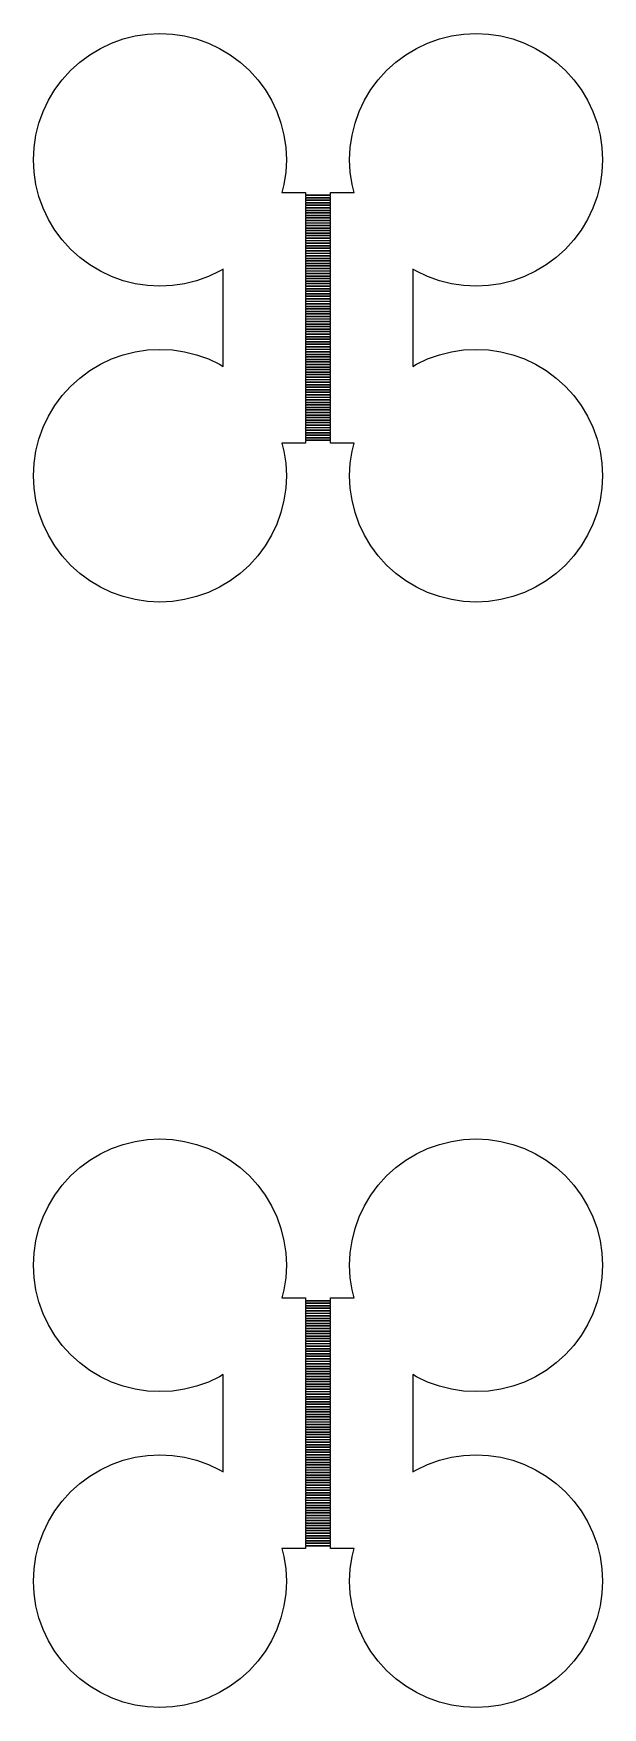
# Model space of a CAD drawing. Extents: x -18 to 83, y -18 to 83.
# Drawn here: x 36.5 to 45.5, y 1.5 to 28 of the extents above; entities that cross this region are included whole.
import ezdxf

# ---------------------------------------------------------------- set-up
doc = ezdxf.new("R2010")
doc.units = 0

msp = doc.modelspace()

# ---------------------------------------------------------------- linework, layer by layer
for p, q in [((37.5572, 27.7638), (37.7346, 27.8477)), ((37.7346, 27.8477), (37.9194, 27.9139)), ((37.9194, 27.9139), (38.1098, 27.9616)), ((38.1098, 27.9616), (38.304, 27.9904)), ((38.304, 27.9904), (38.5, 28)), ((38.5, 28), (38.696, 27.9904)), ((38.696, 27.9904), (38.8902, 27.9616)), ((38.8902, 27.9616), (39.0806, 27.9139)), ((39.0806, 27.9139), (39.2654, 27.8477)), ((39.2654, 27.8477), (39.4428, 27.7638)), ((42.5572, 27.7638), (42.7346, 27.8477)), ((42.7346, 27.8477), (42.9194, 27.9139)), ((42.9194, 27.9139), (43.1098, 27.9616)), ((43.1098, 27.9616), (43.304, 27.9904)), ((43.304, 27.9904), (43.5, 28)), ((43.5, 28), (43.696, 27.9904)), ((43.696, 27.9904), (43.8902, 27.9616)), ((43.8902, 27.9616), (44.0806, 27.9139)), ((44.0806, 27.9139), (44.2654, 27.8477)), ((44.2654, 27.8477), (44.4428, 27.7638)), ((37.2312, 27.546), (37.3889, 27.6629)), ((37.3889, 27.6629), (37.5572, 27.7638)), ((39.4428, 27.7638), (39.6111, 27.6629)), ((39.6111, 27.6629), (39.7688, 27.546)), ((42.2312, 27.546), (42.3889, 27.6629)), ((42.3889, 27.6629), (42.5572, 27.7638)), ((44.4428, 27.7638), (44.6111, 27.6629)), ((44.6111, 27.6629), (44.7688, 27.546)), ((36.954, 27.2688), (37.0858, 27.4142)), ((37.0858, 27.4142), (37.2312, 27.546)), ((39.7688, 27.546), (39.9142, 27.4142)), ((39.9142, 27.4142), (40.046, 27.2688)), ((41.954, 27.2688), (42.0858, 27.4142)), ((42.0858, 27.4142), (42.2312, 27.546)), ((44.7688, 27.546), (44.9142, 27.4142)), ((44.9142, 27.4142), (45.046, 27.2688)), ((36.7362, 26.9428), (36.8371, 27.1111)), ((36.8371, 27.1111), (36.954, 27.2688)), ((40.046, 27.2688), (40.1629, 27.1111)), ((40.1629, 27.1111), (40.2639, 26.9428)), ((41.7361, 26.9428), (41.8371, 27.1111)), ((41.8371, 27.1111), (41.954, 27.2688)), ((45.046, 27.2688), (45.1629, 27.1111)), ((45.1629, 27.1111), (45.2638, 26.9428)), ((36.5861, 26.5806), (36.6523, 26.7654)), ((36.6523, 26.7654), (36.7362, 26.9428)), ((40.2639, 26.9428), (40.3478, 26.7654)), ((40.3478, 26.7654), (40.4139, 26.5806)), ((41.5861, 26.5806), (41.6522, 26.7654)), ((41.6522, 26.7654), (41.7361, 26.9428)), ((45.2638, 26.9428), (45.3477, 26.7654)), ((45.3477, 26.7654), (45.4139, 26.5806)), ((36.5384, 26.3902), (36.5861, 26.5806)), ((40.4139, 26.5806), (40.4616, 26.3902)), ((41.5384, 26.3902), (41.5861, 26.5806)), ((45.4139, 26.5806), (45.4616, 26.3902)), ((36.5096, 26.196), (36.5384, 26.3902)), ((40.4616, 26.3902), (40.4904, 26.196)), ((41.5096, 26.196), (41.5384, 26.3902)), ((45.4616, 26.3902), (45.4904, 26.196)), ((36.5, 26), (36.5096, 26.196)), ((36.5096, 25.804), (36.5, 26)), ((40.4904, 26.196), (40.5, 26)), ((40.5, 26), (40.4904, 25.804)), ((41.5, 26), (41.5096, 26.196)), ((41.5096, 25.804), (41.5, 26)), ((45.4904, 26.196), (45.5, 26)), ((45.5, 26), (45.4904, 25.804)), ((36.5384, 25.6098), (36.5096, 25.804)), ((40.4904, 25.804), (40.4616, 25.6098)), ((41.5384, 25.6098), (41.5096, 25.804)), ((45.4904, 25.804), (45.4616, 25.6098)), ((36.5861, 25.4194), (36.5384, 25.6098)), ((40.4616, 25.6098), (40.4303, 25.485)), ((40.4303, 25.485), (40.8, 25.485)), ((40.8, 25.485), (40.8, 25.445)), ((40.8, 25.445), (41.2, 25.445)), ((41.2, 25.445), (41.2, 25.485)), ((41.2, 25.485), (41.5697, 25.485)), ((41.5697, 25.485), (41.5384, 25.6098)), ((45.4616, 25.6098), (45.4139, 25.4194)), ((36.6523, 25.2346), (36.5861, 25.4194)), ((36.7362, 25.0572), (36.6523, 25.2346)), ((41.2, 25.435), (40.8, 25.435)), ((40.8, 25.435), (40.8, 25.405)), ((40.8, 25.405), (41.2, 25.405)), ((41.2, 25.395), (40.8, 25.395)), ((40.8, 25.395), (40.8, 25.365)), ((40.8, 25.365), (41.2, 25.365)), ((41.2, 25.355), (40.8, 25.355)), ((40.8, 25.355), (40.8, 25.325)), ((40.8, 25.325), (41.2, 25.325)), ((41.2, 25.315), (40.8, 25.315)), ((40.8, 25.315), (40.8, 25.285)), ((40.8, 25.285), (41.2, 25.285)), ((41.2, 25.275), (40.8, 25.275)), ((40.8, 25.275), (40.8, 25.245)), ((40.8, 25.245), (41.2, 25.245)), ((41.2, 25.235), (40.8, 25.235)), ((40.8, 25.235), (40.8, 25.205)), ((40.8, 25.205), (41.2, 25.205)), ((41.2, 25.195), (40.8, 25.195)), ((40.8, 25.195), (40.8, 25.165)), ((41.2, 25.405), (41.2, 25.435)), ((41.2, 25.365), (41.2, 25.395)), ((41.2, 25.325), (41.2, 25.355)), ((41.2, 25.285), (41.2, 25.315)), ((41.2, 25.245), (41.2, 25.275)), ((41.2, 25.205), (41.2, 25.235)), ((41.2, 25.165), (41.2, 25.195)), ((45.3477, 25.2346), (45.2638, 25.0572)), ((45.4139, 25.4194), (45.3477, 25.2346)), ((36.8371, 24.8889), (36.7362, 25.0572)), ((40.8, 25.165), (41.2, 25.165)), ((41.2, 25.155), (40.8, 25.155)), ((40.8, 25.155), (40.8, 25.125)), ((40.8, 25.125), (41.2, 25.125)), ((41.2, 25.115), (40.8, 25.115)), ((40.8, 25.115), (40.8, 25.085)), ((40.8, 25.085), (41.2, 25.085)), ((41.2, 25.075), (40.8, 25.075)), ((40.8, 25.075), (40.8, 25.045)), ((40.8, 25.045), (41.2, 25.045)), ((41.2, 25.035), (40.8, 25.035)), ((40.8, 25.035), (40.8, 25.005)), ((40.8, 25.005), (41.2, 25.005)), ((41.2, 24.995), (40.8, 24.995)), ((40.8, 24.995), (40.8, 24.965)), ((40.8, 24.965), (41.2, 24.965)), ((41.2, 24.955), (40.8, 24.955)), ((40.8, 24.955), (40.8, 24.925)), ((40.8, 24.925), (41.2, 24.925)), ((41.2, 24.915), (40.8, 24.915)), ((40.8, 24.915), (40.8, 24.885)), ((41.2, 25.125), (41.2, 25.155)), ((41.2, 25.085), (41.2, 25.115)), ((41.2, 25.045), (41.2, 25.075)), ((41.2, 25.005), (41.2, 25.035)), ((41.2, 24.965), (41.2, 24.995)), ((41.2, 24.925), (41.2, 24.955)), ((41.2, 24.885), (41.2, 24.915)), ((45.2638, 25.0572), (45.1629, 24.8889)), ((36.954, 24.7312), (36.8371, 24.8889)), ((37.0858, 24.5858), (36.954, 24.7312)), ((40.8, 24.885), (41.2, 24.885)), ((41.2, 24.875), (40.8, 24.875)), ((40.8, 24.875), (40.8, 24.845)), ((40.8, 24.845), (41.2, 24.845)), ((41.2, 24.835), (40.8, 24.835)), ((40.8, 24.835), (40.8, 24.805)), ((40.8, 24.805), (41.2, 24.805)), ((41.2, 24.795), (40.8, 24.795)), ((40.8, 24.795), (40.8, 24.765)), ((40.8, 24.765), (41.2, 24.765)), ((41.2, 24.755), (40.8, 24.755)), ((40.8, 24.755), (40.8, 24.725)), ((40.8, 24.725), (41.2, 24.725)), ((41.2, 24.715), (40.8, 24.715)), ((40.8, 24.715), (40.8, 24.685)), ((40.8, 24.685), (41.2, 24.685)), ((41.2, 24.675), (40.8, 24.675)), ((40.8, 24.675), (40.8, 24.645)), ((40.8, 24.645), (41.2, 24.645)), ((41.2, 24.845), (41.2, 24.875)), ((41.2, 24.805), (41.2, 24.835)), ((41.2, 24.765), (41.2, 24.795)), ((41.2, 24.725), (41.2, 24.755)), ((41.2, 24.685), (41.2, 24.715)), ((41.2, 24.645), (41.2, 24.675)), ((45.046, 24.7312), (44.9142, 24.5858)), ((45.1629, 24.8889), (45.046, 24.7312)), ((37.2312, 24.454), (37.0858, 24.5858)), ((37.3889, 24.3371), (37.2312, 24.454)), ((41.2, 24.635), (40.8, 24.635)), ((40.8, 24.635), (40.8, 24.605)), ((40.8, 24.605), (41.2, 24.605)), ((41.2, 24.595), (40.8, 24.595)), ((40.8, 24.595), (40.8, 24.565)), ((40.8, 24.565), (41.2, 24.565)), ((41.2, 24.555), (40.8, 24.555)), ((40.8, 24.555), (40.8, 24.525)), ((40.8, 24.525), (41.2, 24.525)), ((41.2, 24.515), (40.8, 24.515)), ((40.8, 24.515), (40.8, 24.485)), ((40.8, 24.485), (41.2, 24.485)), ((41.2, 24.475), (40.8, 24.475)), ((40.8, 24.475), (40.8, 24.445)), ((40.8, 24.445), (41.2, 24.445)), ((41.2, 24.435), (40.8, 24.435)), ((40.8, 24.435), (40.8, 24.405)), ((40.8, 24.405), (41.2, 24.405)), ((41.2, 24.395), (40.8, 24.395)), ((40.8, 24.395), (40.8, 24.365)), ((41.2, 24.605), (41.2, 24.635)), ((41.2, 24.565), (41.2, 24.595)), ((41.2, 24.525), (41.2, 24.555)), ((41.2, 24.485), (41.2, 24.515)), ((41.2, 24.445), (41.2, 24.475)), ((41.2, 24.405), (41.2, 24.435)), ((41.2, 24.365), (41.2, 24.395)), ((44.7688, 24.454), (44.6111, 24.3371)), ((44.9142, 24.5858), (44.7688, 24.454)), ((37.5572, 24.2361), (37.3889, 24.3371)), ((37.7346, 24.1522), (37.5572, 24.2361)), ((37.9194, 24.0861), (37.7346, 24.1522)), ((39.2654, 24.1522), (39.0806, 24.0861)), ((39.4428, 24.2361), (39.2654, 24.1522)), ((39.5, 24.2704), (39.4428, 24.2361)), ((39.5, 22.7296), (39.5, 24.2704)), ((40.8, 24.365), (41.2, 24.365)), ((41.2, 24.355), (40.8, 24.355)), ((40.8, 24.355), (40.8, 24.325)), ((40.8, 24.325), (41.2, 24.325)), ((41.2, 24.315), (40.8, 24.315)), ((40.8, 24.315), (40.8, 24.285)), ((40.8, 24.285), (41.2, 24.285)), ((41.2, 24.275), (40.8, 24.275)), ((40.8, 24.275), (40.8, 24.245)), ((40.8, 24.245), (41.2, 24.245)), ((41.2, 24.235), (40.8, 24.235)), ((40.8, 24.235), (40.8, 24.205)), ((40.8, 24.205), (41.2, 24.205)), ((41.2, 24.195), (40.8, 24.195)), ((40.8, 24.195), (40.8, 24.165)), ((40.8, 24.165), (41.2, 24.165)), ((41.2, 24.155), (40.8, 24.155)), ((40.8, 24.155), (40.8, 24.125)), ((40.8, 24.125), (41.2, 24.125)), ((41.2, 24.325), (41.2, 24.355)), ((41.2, 24.285), (41.2, 24.315)), ((41.2, 24.245), (41.2, 24.275)), ((41.2, 24.205), (41.2, 24.235)), ((41.2, 24.165), (41.2, 24.195)), ((41.2, 24.125), (41.2, 24.155)), ((42.5572, 24.2361), (42.5, 24.2704)), ((42.5, 24.2704), (42.5, 22.7296)), ((42.7346, 24.1522), (42.5572, 24.2361)), ((42.9194, 24.0861), (42.7346, 24.1522)), ((44.2654, 24.1522), (44.0806, 24.0861)), ((44.4428, 24.2361), (44.2654, 24.1522)), ((44.6111, 24.3371), (44.4428, 24.2361)), ((38.1098, 24.0384), (37.9194, 24.0861)), ((38.304, 24.0096), (38.1098, 24.0384)), ((38.5, 24), (38.304, 24.0096)), ((38.696, 24.0096), (38.5, 24)), ((38.8902, 24.0384), (38.696, 24.0096)), ((39.0806, 24.0861), (38.8902, 24.0384)), ((41.2, 24.115), (40.8, 24.115)), ((40.8, 24.115), (40.8, 24.085)), ((40.8, 24.085), (41.2, 24.085)), ((41.2, 24.075), (40.8, 24.075)), ((40.8, 24.075), (40.8, 24.045)), ((40.8, 24.045), (41.2, 24.045)), ((41.2, 24.035), (40.8, 24.035)), ((40.8, 24.035), (40.8, 24.005)), ((40.8, 24.005), (41.2, 24.005)), ((41.2, 23.995), (40.8, 23.995)), ((40.8, 23.995), (40.8, 23.965)), ((40.8, 23.965), (41.2, 23.965)), ((41.2, 23.955), (40.8, 23.955)), ((40.8, 23.955), (40.8, 23.925)), ((40.8, 23.925), (41.2, 23.925)), ((41.2, 23.915), (40.8, 23.915)), ((40.8, 23.915), (40.8, 23.885)), ((40.8, 23.885), (41.2, 23.885)), ((41.2, 23.875), (40.8, 23.875)), ((40.8, 23.875), (40.8, 23.845)), ((41.2, 24.085), (41.2, 24.115)), ((41.2, 24.045), (41.2, 24.075)), ((41.2, 24.005), (41.2, 24.035)), ((41.2, 23.965), (41.2, 23.995)), ((41.2, 23.925), (41.2, 23.955)), ((41.2, 23.885), (41.2, 23.915)), ((41.2, 23.845), (41.2, 23.875)), ((43.1098, 24.0384), (42.9194, 24.0861)), ((43.304, 24.0096), (43.1098, 24.0384)), ((43.5, 24), (43.304, 24.0096)), ((43.696, 24.0096), (43.5, 24)), ((43.8902, 24.0384), (43.696, 24.0096)), ((44.0806, 24.0861), (43.8902, 24.0384)), ((40.8, 23.845), (41.2, 23.845)), ((41.2, 23.835), (40.8, 23.835)), ((40.8, 23.835), (40.8, 23.805)), ((40.8, 23.805), (41.2, 23.805)), ((41.2, 23.795), (40.8, 23.795)), ((40.8, 23.795), (40.8, 23.765)), ((40.8, 23.765), (41.2, 23.765)), ((41.2, 23.755), (40.8, 23.755)), ((40.8, 23.755), (40.8, 23.725)), ((40.8, 23.725), (41.2, 23.725)), ((41.2, 23.715), (40.8, 23.715)), ((40.8, 23.715), (40.8, 23.685)), ((40.8, 23.685), (41.2, 23.685)), ((41.2, 23.675), (40.8, 23.675)), ((40.8, 23.675), (40.8, 23.645)), ((40.8, 23.645), (41.2, 23.645)), ((41.2, 23.635), (40.8, 23.635)), ((40.8, 23.635), (40.8, 23.605)), ((40.8, 23.605), (41.2, 23.605)), ((41.2, 23.595), (40.8, 23.595)), ((40.8, 23.595), (40.8, 23.565)), ((41.2, 23.805), (41.2, 23.835)), ((41.2, 23.765), (41.2, 23.795)), ((41.2, 23.725), (41.2, 23.755)), ((41.2, 23.685), (41.2, 23.715)), ((41.2, 23.645), (41.2, 23.675)), ((41.2, 23.605), (41.2, 23.635)), ((41.2, 23.565), (41.2, 23.595)), ((40.8, 23.565), (41.2, 23.565)), ((41.2, 23.555), (40.8, 23.555)), ((40.8, 23.555), (40.8, 23.525)), ((40.8, 23.525), (41.2, 23.525)), ((41.2, 23.515), (40.8, 23.515)), ((40.8, 23.515), (40.8, 23.485)), ((40.8, 23.485), (41.2, 23.485)), ((41.2, 23.475), (40.8, 23.475)), ((40.8, 23.475), (40.8, 23.445)), ((40.8, 23.445), (41.2, 23.445)), ((41.2, 23.435), (40.8, 23.435)), ((40.8, 23.435), (40.8, 23.405)), ((40.8, 23.405), (41.2, 23.405)), ((41.2, 23.395), (40.8, 23.395)), ((40.8, 23.395), (40.8, 23.365)), ((40.8, 23.365), (41.2, 23.365)), ((41.2, 23.355), (40.8, 23.355)), ((40.8, 23.355), (40.8, 23.325)), ((40.8, 23.325), (41.2, 23.325)), ((41.2, 23.525), (41.2, 23.555)), ((41.2, 23.485), (41.2, 23.515)), ((41.2, 23.445), (41.2, 23.475)), ((41.2, 23.405), (41.2, 23.435)), ((41.2, 23.365), (41.2, 23.395)), ((41.2, 23.325), (41.2, 23.355)), ((41.2, 23.315), (40.8, 23.315)), ((40.8, 23.315), (40.8, 23.285)), ((40.8, 23.285), (41.2, 23.285)), ((41.2, 23.275), (40.8, 23.275)), ((40.8, 23.275), (40.8, 23.245)), ((40.8, 23.245), (41.2, 23.245)), ((41.2, 23.235), (40.8, 23.235)), ((40.8, 23.235), (40.8, 23.205)), ((40.8, 23.205), (41.2, 23.205)), ((41.2, 23.195), (40.8, 23.195)), ((40.8, 23.195), (40.8, 23.165)), ((40.8, 23.165), (41.2, 23.165)), ((41.2, 23.155), (40.8, 23.155)), ((40.8, 23.155), (40.8, 23.125)), ((40.8, 23.125), (41.2, 23.125)), ((41.2, 23.115), (40.8, 23.115)), ((40.8, 23.115), (40.8, 23.085)), ((40.8, 23.085), (41.2, 23.085)), ((41.2, 23.075), (40.8, 23.075)), ((40.8, 23.075), (40.8, 23.045)), ((41.2, 23.285), (41.2, 23.315)), ((41.2, 23.245), (41.2, 23.275)), ((41.2, 23.205), (41.2, 23.235)), ((41.2, 23.165), (41.2, 23.195)), ((41.2, 23.125), (41.2, 23.155)), ((41.2, 23.085), (41.2, 23.115)), ((41.2, 23.045), (41.2, 23.075)), ((37.5572, 22.7639), (37.7346, 22.8478)), ((37.7346, 22.8478), (37.9194, 22.9139)), ((37.9194, 22.9139), (38.1098, 22.9616)), ((38.1098, 22.9616), (38.304, 22.9904)), ((38.304, 22.9904), (38.5, 23)), ((38.5, 23), (38.696, 22.9904)), ((38.696, 22.9904), (38.8902, 22.9616)), ((38.8902, 22.9616), (39.0806, 22.9139)), ((39.0806, 22.9139), (39.2654, 22.8478)), ((39.2654, 22.8478), (39.4428, 22.7639)), ((40.8, 23.045), (41.2, 23.045)), ((41.2, 23.035), (40.8, 23.035)), ((40.8, 23.035), (40.8, 23.005)), ((40.8, 23.005), (41.2, 23.005)), ((41.2, 22.995), (40.8, 22.995)), ((40.8, 22.995), (40.8, 22.965)), ((40.8, 22.965), (41.2, 22.965)), ((41.2, 22.955), (40.8, 22.955)), ((40.8, 22.955), (40.8, 22.925)), ((40.8, 22.925), (41.2, 22.925)), ((41.2, 22.915), (40.8, 22.915)), ((40.8, 22.915), (40.8, 22.885)), ((40.8, 22.885), (41.2, 22.885)), ((41.2, 22.875), (40.8, 22.875)), ((40.8, 22.875), (40.8, 22.845)), ((40.8, 22.845), (41.2, 22.845)), ((41.2, 22.835), (40.8, 22.835)), ((40.8, 22.835), (40.8, 22.805)), ((40.8, 22.805), (41.2, 22.805)), ((41.2, 22.795), (40.8, 22.795)), ((40.8, 22.795), (40.8, 22.765)), ((41.2, 23.005), (41.2, 23.035)), ((41.2, 22.965), (41.2, 22.995)), ((41.2, 22.925), (41.2, 22.955)), ((41.2, 22.885), (41.2, 22.915)), ((41.2, 22.845), (41.2, 22.875)), ((41.2, 22.805), (41.2, 22.835)), ((41.2, 22.765), (41.2, 22.795)), ((42.5572, 22.7639), (42.7346, 22.8478)), ((42.7346, 22.8478), (42.9194, 22.9139)), ((42.9194, 22.9139), (43.1098, 22.9616)), ((43.1098, 22.9616), (43.304, 22.9904)), ((43.304, 22.9904), (43.5, 23)), ((43.5, 23), (43.696, 22.9904)), ((43.696, 22.9904), (43.8902, 22.9616)), ((43.8902, 22.9616), (44.0806, 22.9139)), ((44.0806, 22.9139), (44.2654, 22.8478)), ((44.2654, 22.8478), (44.4428, 22.7639)), ((37.0858, 22.4142), (37.2312, 22.546)), ((37.2312, 22.546), (37.3889, 22.6629)), ((37.3889, 22.6629), (37.5572, 22.7639)), ((39.4428, 22.7639), (39.5, 22.7296)), ((40.8, 22.765), (41.2, 22.765)), ((41.2, 22.755), (40.8, 22.755)), ((40.8, 22.755), (40.8, 22.725)), ((40.8, 22.725), (41.2, 22.725)), ((41.2, 22.715), (40.8, 22.715)), ((40.8, 22.715), (40.8, 22.685)), ((40.8, 22.685), (41.2, 22.685)), ((41.2, 22.675), (40.8, 22.675)), ((40.8, 22.675), (40.8, 22.645)), ((40.8, 22.645), (41.2, 22.645)), ((41.2, 22.635), (40.8, 22.635)), ((40.8, 22.635), (40.8, 22.605)), ((40.8, 22.605), (41.2, 22.605)), ((41.2, 22.595), (40.8, 22.595)), ((40.8, 22.595), (40.8, 22.565)), ((40.8, 22.565), (41.2, 22.565)), ((41.2, 22.555), (40.8, 22.555)), ((40.8, 22.555), (40.8, 22.525)), ((41.2, 22.725), (41.2, 22.755)), ((41.2, 22.685), (41.2, 22.715)), ((41.2, 22.645), (41.2, 22.675)), ((41.2, 22.605), (41.2, 22.635)), ((41.2, 22.565), (41.2, 22.595)), ((41.2, 22.525), (41.2, 22.555)), ((42.5, 22.7296), (42.5572, 22.7639)), ((44.4428, 22.7639), (44.6111, 22.6629)), ((44.6111, 22.6629), (44.7688, 22.546)), ((44.7688, 22.546), (44.9142, 22.4142)), ((36.8371, 22.1111), (36.954, 22.2688)), ((36.954, 22.2688), (37.0858, 22.4142)), ((40.8, 22.525), (41.2, 22.525)), ((41.2, 22.515), (40.8, 22.515)), ((40.8, 22.515), (40.8, 22.485)), ((40.8, 22.485), (41.2, 22.485)), ((41.2, 22.475), (40.8, 22.475)), ((40.8, 22.475), (40.8, 22.445)), ((40.8, 22.445), (41.2, 22.445)), ((41.2, 22.435), (40.8, 22.435)), ((40.8, 22.435), (40.8, 22.405)), ((40.8, 22.405), (41.2, 22.405)), ((41.2, 22.395), (40.8, 22.395)), ((40.8, 22.395), (40.8, 22.365)), ((40.8, 22.365), (41.2, 22.365)), ((41.2, 22.355), (40.8, 22.355)), ((40.8, 22.355), (40.8, 22.325)), ((40.8, 22.325), (41.2, 22.325)), ((41.2, 22.315), (40.8, 22.315)), ((40.8, 22.315), (40.8, 22.285)), ((40.8, 22.285), (41.2, 22.285)), ((41.2, 22.275), (40.8, 22.275)), ((40.8, 22.275), (40.8, 22.245)), ((41.2, 22.485), (41.2, 22.515)), ((41.2, 22.445), (41.2, 22.475)), ((41.2, 22.405), (41.2, 22.435)), ((41.2, 22.365), (41.2, 22.395)), ((41.2, 22.325), (41.2, 22.355)), ((41.2, 22.285), (41.2, 22.315)), ((41.2, 22.245), (41.2, 22.275)), ((44.9142, 22.4142), (45.046, 22.2688)), ((45.046, 22.2688), (45.1629, 22.1111)), ((36.7362, 21.9428), (36.8371, 22.1111)), ((40.8, 22.245), (41.2, 22.245)), ((41.2, 22.235), (40.8, 22.235)), ((40.8, 22.235), (40.8, 22.205)), ((40.8, 22.205), (41.2, 22.205)), ((41.2, 22.195), (40.8, 22.195)), ((40.8, 22.195), (40.8, 22.165)), ((40.8, 22.165), (41.2, 22.165)), ((41.2, 22.155), (40.8, 22.155)), ((40.8, 22.155), (40.8, 22.125)), ((40.8, 22.125), (41.2, 22.125)), ((41.2, 22.115), (40.8, 22.115)), ((40.8, 22.115), (40.8, 22.085)), ((40.8, 22.085), (41.2, 22.085)), ((41.2, 22.075), (40.8, 22.075)), ((40.8, 22.075), (40.8, 22.045)), ((40.8, 22.045), (41.2, 22.045)), ((41.2, 22.035), (40.8, 22.035)), ((40.8, 22.035), (40.8, 22.005)), ((40.8, 22.005), (41.2, 22.005)), ((41.2, 21.995), (40.8, 21.995)), ((40.8, 21.995), (40.8, 21.965)), ((41.2, 22.205), (41.2, 22.235)), ((41.2, 22.165), (41.2, 22.195)), ((41.2, 22.125), (41.2, 22.155)), ((41.2, 22.085), (41.2, 22.115)), ((41.2, 22.045), (41.2, 22.075)), ((41.2, 22.005), (41.2, 22.035)), ((41.2, 21.965), (41.2, 21.995)), ((45.1629, 22.1111), (45.2638, 21.9428)), ((36.5861, 21.5806), (36.6523, 21.7654)), ((36.6523, 21.7654), (36.7362, 21.9428)), ((40.8, 21.965), (41.2, 21.965)), ((41.2, 21.955), (40.8, 21.955)), ((40.8, 21.955), (40.8, 21.925)), ((40.8, 21.925), (41.2, 21.925)), ((41.2, 21.915), (40.8, 21.915)), ((40.8, 21.915), (40.8, 21.885)), ((40.8, 21.885), (41.2, 21.885)), ((41.2, 21.875), (40.8, 21.875)), ((40.8, 21.875), (40.8, 21.845)), ((40.8, 21.845), (41.2, 21.845)), ((41.2, 21.835), (40.8, 21.835)), ((40.8, 21.835), (40.8, 21.805)), ((40.8, 21.805), (41.2, 21.805)), ((41.2, 21.795), (40.8, 21.795)), ((40.8, 21.795), (40.8, 21.765)), ((40.8, 21.765), (41.2, 21.765)), ((41.2, 21.755), (40.8, 21.755)), ((40.8, 21.755), (40.8, 21.725)), ((41.2, 21.925), (41.2, 21.955)), ((41.2, 21.885), (41.2, 21.915)), ((41.2, 21.845), (41.2, 21.875)), ((41.2, 21.805), (41.2, 21.835)), ((41.2, 21.765), (41.2, 21.795)), ((41.2, 21.725), (41.2, 21.755)), ((45.2638, 21.9428), (45.3477, 21.7654)), ((45.3477, 21.7654), (45.4139, 21.5806)), ((36.5384, 21.3902), (36.5861, 21.5806)), ((40.8, 21.515), (40.4303, 21.515)), ((40.4303, 21.515), (40.4616, 21.3902)), ((40.8, 21.725), (41.2, 21.725)), ((41.2, 21.715), (40.8, 21.715)), ((40.8, 21.715), (40.8, 21.685)), ((40.8, 21.685), (41.2, 21.685)), ((41.2, 21.675), (40.8, 21.675)), ((40.8, 21.675), (40.8, 21.645)), ((40.8, 21.645), (41.2, 21.645)), ((41.2, 21.635), (40.8, 21.635)), ((40.8, 21.635), (40.8, 21.605)), ((40.8, 21.605), (41.2, 21.605)), ((41.2, 21.595), (40.8, 21.595)), ((40.8, 21.595), (40.8, 21.565)), ((40.8, 21.565), (41.2, 21.565)), ((41.2, 21.555), (40.8, 21.555)), ((40.8, 21.555), (40.8, 21.515)), ((41.2, 21.685), (41.2, 21.715)), ((41.2, 21.645), (41.2, 21.675)), ((41.2, 21.605), (41.2, 21.635)), ((41.2, 21.565), (41.2, 21.595)), ((41.2, 21.515), (41.2, 21.555)), ((41.5697, 21.515), (41.2, 21.515)), ((41.5384, 21.3902), (41.5697, 21.515)), ((45.4139, 21.5806), (45.4616, 21.3902)), ((36.5096, 21.196), (36.5384, 21.3902)), ((40.4616, 21.3902), (40.4904, 21.196)), ((41.5096, 21.196), (41.5384, 21.3902)), ((45.4616, 21.3902), (45.4904, 21.196)), ((36.5, 21), (36.5096, 21.196)), ((36.5096, 20.804), (36.5, 21)), ((40.4904, 21.196), (40.5, 21)), ((40.5, 21), (40.4904, 20.804)), ((41.5, 21), (41.5096, 21.196)), ((41.5096, 20.804), (41.5, 21)), ((45.4904, 21.196), (45.5, 21)), ((45.5, 21), (45.4904, 20.804)), ((36.5384, 20.6098), (36.5096, 20.804)), ((40.4904, 20.804), (40.4616, 20.6098)), ((41.5384, 20.6098), (41.5096, 20.804)), ((45.4904, 20.804), (45.4616, 20.6098)), ((36.5861, 20.4194), (36.5384, 20.6098)), ((36.6523, 20.2346), (36.5861, 20.4194)), ((40.4139, 20.4194), (40.3478, 20.2346)), ((40.4616, 20.6098), (40.4139, 20.4194)), ((41.5861, 20.4194), (41.5384, 20.6098)), ((41.6522, 20.2346), (41.5861, 20.4194)), ((45.4139, 20.4194), (45.3477, 20.2346)), ((45.4616, 20.6098), (45.4139, 20.4194)), ((36.7362, 20.0572), (36.6523, 20.2346)), ((40.3478, 20.2346), (40.2639, 20.0572)), ((41.7361, 20.0572), (41.6522, 20.2346)), ((45.3477, 20.2346), (45.2638, 20.0572)), ((36.8371, 19.8889), (36.7362, 20.0572)), ((36.954, 19.7312), (36.8371, 19.8889)), ((40.1629, 19.8889), (40.046, 19.7312)), ((40.2639, 20.0572), (40.1629, 19.8889)), ((41.8371, 19.8889), (41.7361, 20.0572)), ((41.954, 19.7312), (41.8371, 19.8889)), ((45.1629, 19.8889), (45.046, 19.7312)), ((45.2638, 20.0572), (45.1629, 19.8889)), ((37.0858, 19.5858), (36.954, 19.7312)), ((40.046, 19.7312), (39.9142, 19.5858)), ((42.0858, 19.5858), (41.954, 19.7312)), ((45.046, 19.7312), (44.9142, 19.5858)), ((37.2312, 19.454), (37.0858, 19.5858)), ((37.3889, 19.3371), (37.2312, 19.454)), ((39.7688, 19.454), (39.6111, 19.3371)), ((39.9142, 19.5858), (39.7688, 19.454)), ((42.2312, 19.454), (42.0858, 19.5858)), ((42.3889, 19.3371), (42.2312, 19.454)), ((44.7688, 19.454), (44.6111, 19.3371)), ((44.9142, 19.5858), (44.7688, 19.454)), ((37.5572, 19.2362), (37.3889, 19.3371)), ((37.7346, 19.1523), (37.5572, 19.2362)), ((37.9194, 19.0861), (37.7346, 19.1523)), ((38.1098, 19.0384), (37.9194, 19.0861)), ((39.0806, 19.0861), (38.8902, 19.0384)), ((39.2654, 19.1523), (39.0806, 19.0861)), ((39.4428, 19.2362), (39.2654, 19.1523)), ((39.6111, 19.3371), (39.4428, 19.2362)), ((42.5572, 19.2362), (42.3889, 19.3371)), ((42.7346, 19.1523), (42.5572, 19.2362)), ((42.9194, 19.0861), (42.7346, 19.1523)), ((43.1098, 19.0384), (42.9194, 19.0861)), ((44.0806, 19.0861), (43.8902, 19.0384)), ((44.2654, 19.1523), (44.0806, 19.0861)), ((44.4428, 19.2362), (44.2654, 19.1523)), ((44.6111, 19.3371), (44.4428, 19.2362)), ((38.304, 19.0096), (38.1098, 19.0384)), ((38.5, 19), (38.304, 19.0096)), ((38.696, 19.0096), (38.5, 19)), ((38.8902, 19.0384), (38.696, 19.0096)), ((43.304, 19.0096), (43.1098, 19.0384)), ((43.5, 19), (43.304, 19.0096)), ((43.696, 19.0096), (43.5, 19)), ((43.8902, 19.0384), (43.696, 19.0096)), ((37.5572, 10.2638), (37.7346, 10.3477)), ((37.7346, 10.3477), (37.9194, 10.4139)), ((37.9194, 10.4139), (38.1098, 10.4616)), ((38.1098, 10.4616), (38.304, 10.4904)), ((38.304, 10.4904), (38.5, 10.5)), ((38.5, 10.5), (38.696, 10.4904)), ((38.696, 10.4904), (38.8902, 10.4616)), ((38.8902, 10.4616), (39.0806, 10.4139)), ((39.0806, 10.4139), (39.2654, 10.3477)), ((39.2654, 10.3477), (39.4428, 10.2638)), ((42.5572, 10.2638), (42.7346, 10.3477)), ((42.7346, 10.3477), (42.9194, 10.4139)), ((42.9194, 10.4139), (43.1098, 10.4616)), ((43.1098, 10.4616), (43.304, 10.4904)), ((43.304, 10.4904), (43.5, 10.5)), ((43.5, 10.5), (43.696, 10.4904)), ((43.696, 10.4904), (43.8902, 10.4616)), ((43.8902, 10.4616), (44.0806, 10.4139)), ((44.0806, 10.4139), (44.2654, 10.3477)), ((44.2654, 10.3477), (44.4428, 10.2638)), ((37.2312, 10.046), (37.3889, 10.1629)), ((37.3889, 10.1629), (37.5572, 10.2638)), ((39.4428, 10.2638), (39.6111, 10.1629)), ((39.6111, 10.1629), (39.7688, 10.046)), ((42.2312, 10.046), (42.3889, 10.1629)), ((42.3889, 10.1629), (42.5572, 10.2638)), ((44.4428, 10.2638), (44.6111, 10.1629)), ((44.6111, 10.1629), (44.7688, 10.046)), ((36.954, 9.76878), (37.0858, 9.9142)), ((37.0858, 9.9142), (37.2312, 10.046)), ((39.7688, 10.046), (39.9142, 9.9142)), ((39.9142, 9.9142), (40.046, 9.76878)), ((41.954, 9.76878), (42.0858, 9.9142)), ((42.0858, 9.9142), (42.2312, 10.046)), ((44.7688, 10.046), (44.9142, 9.9142)), ((44.9142, 9.9142), (45.046, 9.76878)), ((36.7362, 9.44278), (36.8371, 9.61113)), ((36.8371, 9.61113), (36.954, 9.76878)), ((40.046, 9.76878), (40.1629, 9.61113)), ((40.1629, 9.61113), (40.2639, 9.44278)), ((41.7361, 9.44278), (41.8371, 9.61113)), ((41.8371, 9.61113), (41.954, 9.76878)), ((45.046, 9.76878), (45.1629, 9.61113)), ((45.1629, 9.61113), (45.2638, 9.44278)), ((36.6523, 9.26537), (36.7362, 9.44278)), ((40.2639, 9.44278), (40.3478, 9.26537)), ((41.6522, 9.26537), (41.7361, 9.44278)), ((45.2638, 9.44278), (45.3477, 9.26537)), ((36.5384, 8.89017), (36.5861, 9.08057)), ((36.5861, 9.08057), (36.6523, 9.26537)), ((40.3478, 9.26537), (40.4139, 9.08057)), ((40.4139, 9.08057), (40.4616, 8.89017)), ((41.5384, 8.89017), (41.5861, 9.08057)), ((41.5861, 9.08057), (41.6522, 9.26537)), ((45.3477, 9.26537), (45.4139, 9.08057)), ((45.4139, 9.08057), (45.4616, 8.89017)), ((36.5096, 8.69603), (36.5384, 8.89017)), ((40.4616, 8.89017), (40.4904, 8.69603)), ((41.5096, 8.69603), (41.5384, 8.89017)), ((45.4616, 8.89017), (45.4904, 8.69603)), ((36.5, 8.5), (36.5096, 8.69603)), ((36.5096, 8.30396), (36.5, 8.5)), ((40.4904, 8.69603), (40.5, 8.5)), ((40.5, 8.5), (40.4904, 8.30396)), ((41.5, 8.5), (41.5096, 8.69603)), ((41.5096, 8.30396), (41.5, 8.5)), ((45.4904, 8.69603), (45.5, 8.5)), ((45.5, 8.5), (45.4904, 8.30396)), ((36.5384, 8.10982), (36.5096, 8.30396)), ((40.4904, 8.30396), (40.4616, 8.10982)), ((41.5384, 8.10982), (41.5096, 8.30396)), ((45.4904, 8.30396), (45.4616, 8.10982)), ((36.5861, 7.91942), (36.5384, 8.10982)), ((40.4616, 8.10982), (40.4303, 7.98499)), ((40.4303, 7.98499), (40.8, 7.98499)), ((40.8, 7.98499), (40.8, 7.94499)), ((41.2, 7.94499), (41.2, 7.98499)), ((41.2, 7.98499), (41.5697, 7.98499)), ((41.5697, 7.98499), (41.5384, 8.10982)), ((45.4616, 8.10982), (45.4139, 7.91942)), ((36.6523, 7.73462), (36.5861, 7.91942)), ((36.7362, 7.55721), (36.6523, 7.73462)), ((40.8, 7.94499), (41.2, 7.94499)), ((41.2, 7.935), (40.8, 7.935)), ((40.8, 7.935), (40.8, 7.905)), ((40.8, 7.905), (41.2, 7.905)), ((41.2, 7.89499), (40.8, 7.89499)), ((40.8, 7.89499), (40.8, 7.86499)), ((40.8, 7.86499), (41.2, 7.86499)), ((41.2, 7.855), (40.8, 7.855)), ((40.8, 7.855), (40.8, 7.825)), ((40.8, 7.825), (41.2, 7.825)), ((41.2, 7.81499), (40.8, 7.81499)), ((40.8, 7.81499), (40.8, 7.78499)), ((40.8, 7.78499), (41.2, 7.78499)), ((41.2, 7.77499), (40.8, 7.77499)), ((40.8, 7.77499), (40.8, 7.745)), ((40.8, 7.745), (41.2, 7.745)), ((41.2, 7.73499), (40.8, 7.73499)), ((40.8, 7.73499), (40.8, 7.70499)), ((40.8, 7.70499), (41.2, 7.70499)), ((41.2, 7.69499), (40.8, 7.69499)), ((40.8, 7.69499), (40.8, 7.66499)), ((41.2, 7.905), (41.2, 7.935)), ((41.2, 7.86499), (41.2, 7.89499)), ((41.2, 7.825), (41.2, 7.855)), ((41.2, 7.78499), (41.2, 7.81499)), ((41.2, 7.745), (41.2, 7.77499)), ((41.2, 7.70499), (41.2, 7.73499)), ((41.2, 7.66499), (41.2, 7.69499)), ((45.3477, 7.73462), (45.2638, 7.55721)), ((45.4139, 7.91942), (45.3477, 7.73462)), ((36.8371, 7.38885), (36.7362, 7.55721)), ((40.8, 7.66499), (41.2, 7.66499)), ((41.2, 7.655), (40.8, 7.655)), ((40.8, 7.655), (40.8, 7.625)), ((40.8, 7.625), (41.2, 7.625)), ((41.2, 7.61499), (40.8, 7.61499)), ((40.8, 7.61499), (40.8, 7.58499)), ((40.8, 7.58499), (41.2, 7.58499)), ((41.2, 7.575), (40.8, 7.575)), ((40.8, 7.575), (40.8, 7.545)), ((40.8, 7.545), (41.2, 7.545)), ((41.2, 7.53499), (40.8, 7.53499)), ((40.8, 7.53499), (40.8, 7.50499)), ((40.8, 7.50499), (41.2, 7.50499)), ((41.2, 7.495), (40.8, 7.495)), ((40.8, 7.495), (40.8, 7.465)), ((40.8, 7.465), (41.2, 7.465)), ((41.2, 7.45499), (40.8, 7.45499)), ((40.8, 7.45499), (40.8, 7.42499)), ((40.8, 7.42499), (41.2, 7.42499)), ((41.2, 7.625), (41.2, 7.655)), ((41.2, 7.58499), (41.2, 7.61499)), ((41.2, 7.545), (41.2, 7.575)), ((41.2, 7.50499), (41.2, 7.53499)), ((41.2, 7.465), (41.2, 7.495)), ((41.2, 7.42499), (41.2, 7.45499)), ((45.2638, 7.55721), (45.1629, 7.38885)), ((36.954, 7.2312), (36.8371, 7.38885)), ((37.0858, 7.08578), (36.954, 7.2312)), ((41.2, 7.41499), (40.8, 7.41499)), ((40.8, 7.41499), (40.8, 7.38499)), ((40.8, 7.38499), (41.2, 7.38499)), ((41.2, 7.375), (40.8, 7.375)), ((40.8, 7.375), (40.8, 7.34499)), ((40.8, 7.34499), (41.2, 7.34499)), ((41.2, 7.33499), (40.8, 7.33499)), ((40.8, 7.33499), (40.8, 7.30499)), ((40.8, 7.30499), (41.2, 7.30499)), ((41.2, 7.295), (40.8, 7.295)), ((40.8, 7.295), (40.8, 7.265)), ((40.8, 7.265), (41.2, 7.265)), ((41.2, 7.25499), (40.8, 7.25499)), ((40.8, 7.25499), (40.8, 7.22499)), ((40.8, 7.22499), (41.2, 7.22499)), ((41.2, 7.215), (40.8, 7.215)), ((40.8, 7.215), (40.8, 7.185)), ((40.8, 7.185), (41.2, 7.185)), ((41.2, 7.17499), (40.8, 7.17499)), ((40.8, 7.17499), (40.8, 7.14499)), ((41.2, 7.38499), (41.2, 7.41499)), ((41.2, 7.34499), (41.2, 7.375)), ((41.2, 7.30499), (41.2, 7.33499)), ((41.2, 7.265), (41.2, 7.295)), ((41.2, 7.22499), (41.2, 7.25499)), ((41.2, 7.185), (41.2, 7.215)), ((41.2, 7.14499), (41.2, 7.17499)), ((45.046, 7.2312), (44.9142, 7.08578)), ((45.1629, 7.38885), (45.046, 7.2312)), ((37.2312, 6.95396), (37.0858, 7.08578)), ((37.3889, 6.83705), (37.2312, 6.95396)), ((40.8, 7.14499), (41.2, 7.14499)), ((41.2, 7.13499), (40.8, 7.13499)), ((40.8, 7.13499), (40.8, 7.105)), ((40.8, 7.105), (41.2, 7.105)), ((41.2, 7.09499), (40.8, 7.09499)), ((40.8, 7.09499), (40.8, 7.06499)), ((40.8, 7.06499), (41.2, 7.06499)), ((41.2, 7.05499), (40.8, 7.05499)), ((40.8, 7.05499), (40.8, 7.02499)), ((40.8, 7.02499), (41.2, 7.02499)), ((41.2, 7.015), (40.8, 7.015)), ((40.8, 7.015), (40.8, 6.98499)), ((40.8, 6.98499), (41.2, 6.98499)), ((41.2, 6.97499), (40.8, 6.97499)), ((40.8, 6.97499), (40.8, 6.94499)), ((40.8, 6.94499), (41.2, 6.94499)), ((41.2, 6.935), (40.8, 6.935)), ((40.8, 6.935), (40.8, 6.905)), ((40.8, 6.905), (41.2, 6.905)), ((41.2, 6.89499), (40.8, 6.89499)), ((40.8, 6.89499), (40.8, 6.86499)), ((41.2, 7.105), (41.2, 7.13499)), ((41.2, 7.06499), (41.2, 7.09499)), ((41.2, 7.02499), (41.2, 7.05499)), ((41.2, 6.98499), (41.2, 7.015)), ((41.2, 6.94499), (41.2, 6.97499)), ((41.2, 6.905), (41.2, 6.935)), ((41.2, 6.86499), (41.2, 6.89499)), ((44.7688, 6.95396), (44.6111, 6.83705)), ((44.9142, 7.08578), (44.7688, 6.95396)), ((37.5572, 6.73615), (37.3889, 6.83705)), ((37.7346, 6.65224), (37.5572, 6.73615)), ((37.9194, 6.58611), (37.7346, 6.65224)), ((39.2654, 6.65224), (39.0806, 6.58611)), ((39.4428, 6.73615), (39.2654, 6.65224)), ((39.5, 6.77043), (39.4428, 6.73615)), ((39.5, 5.22957), (39.5, 6.77043)), ((40.8, 6.86499), (41.2, 6.86499)), ((41.2, 6.855), (40.8, 6.855)), ((40.8, 6.855), (40.8, 6.825)), ((40.8, 6.825), (41.2, 6.825)), ((41.2, 6.81499), (40.8, 6.81499)), ((40.8, 6.81499), (40.8, 6.78499)), ((40.8, 6.78499), (41.2, 6.78499)), ((41.2, 6.77499), (40.8, 6.77499)), ((40.8, 6.77499), (40.8, 6.745)), ((40.8, 6.745), (41.2, 6.745)), ((41.2, 6.73499), (40.8, 6.73499)), ((40.8, 6.73499), (40.8, 6.70499)), ((40.8, 6.70499), (41.2, 6.70499)), ((41.2, 6.69499), (40.8, 6.69499)), ((40.8, 6.69499), (40.8, 6.66499)), ((40.8, 6.66499), (41.2, 6.66499)), ((41.2, 6.655), (40.8, 6.655)), ((40.8, 6.655), (40.8, 6.625)), ((40.8, 6.625), (41.2, 6.625)), ((41.2, 6.825), (41.2, 6.855)), ((41.2, 6.78499), (41.2, 6.81499)), ((41.2, 6.745), (41.2, 6.77499)), ((41.2, 6.70499), (41.2, 6.73499)), ((41.2, 6.66499), (41.2, 6.69499)), ((41.2, 6.625), (41.2, 6.655)), ((42.5572, 6.73615), (42.5, 6.77043)), ((42.5, 6.77043), (42.5, 5.22957)), ((42.7346, 6.65224), (42.5572, 6.73615)), ((42.9194, 6.58611), (42.7346, 6.65224)), ((44.2654, 6.65224), (44.0806, 6.58611)), ((44.4428, 6.73615), (44.2654, 6.65224)), ((44.6111, 6.83705), (44.4428, 6.73615)), ((38.1098, 6.53842), (37.9194, 6.58611)), ((38.304, 6.50963), (38.1098, 6.53842)), ((38.5, 6.5), (38.304, 6.50963)), ((38.696, 6.50963), (38.5, 6.5)), ((38.8902, 6.53842), (38.696, 6.50963)), ((39.0806, 6.58611), (38.8902, 6.53842)), ((41.2, 6.61499), (40.8, 6.61499)), ((40.8, 6.61499), (40.8, 6.58499)), ((40.8, 6.58499), (41.2, 6.58499)), ((41.2, 6.575), (40.8, 6.575)), ((40.8, 6.575), (40.8, 6.545)), ((40.8, 6.545), (41.2, 6.545)), ((41.2, 6.53499), (40.8, 6.53499)), ((40.8, 6.53499), (40.8, 6.50499)), ((40.8, 6.50499), (41.2, 6.50499)), ((41.2, 6.495), (40.8, 6.495)), ((40.8, 6.495), (40.8, 6.465)), ((40.8, 6.465), (41.2, 6.465)), ((41.2, 6.45499), (40.8, 6.45499)), ((40.8, 6.45499), (40.8, 6.42499)), ((40.8, 6.42499), (41.2, 6.42499)), ((41.2, 6.41499), (40.8, 6.41499)), ((40.8, 6.41499), (40.8, 6.38499)), ((40.8, 6.38499), (41.2, 6.38499)), ((41.2, 6.375), (40.8, 6.375)), ((40.8, 6.375), (40.8, 6.34499)), ((41.2, 6.58499), (41.2, 6.61499)), ((41.2, 6.545), (41.2, 6.575)), ((41.2, 6.50499), (41.2, 6.53499)), ((41.2, 6.465), (41.2, 6.495)), ((41.2, 6.42499), (41.2, 6.45499)), ((41.2, 6.38499), (41.2, 6.41499)), ((41.2, 6.34499), (41.2, 6.375)), ((43.1098, 6.53842), (42.9194, 6.58611)), ((43.304, 6.50963), (43.1098, 6.53842)), ((43.5, 6.5), (43.304, 6.50963)), ((43.696, 6.50963), (43.5, 6.5)), ((43.8902, 6.53842), (43.696, 6.50963)), ((44.0806, 6.58611), (43.8902, 6.53842)), ((40.8, 6.34499), (41.2, 6.34499)), ((41.2, 6.33499), (40.8, 6.33499)), ((40.8, 6.33499), (40.8, 6.30499)), ((40.8, 6.30499), (41.2, 6.30499)), ((41.2, 6.295), (40.8, 6.295)), ((40.8, 6.295), (40.8, 6.265)), ((40.8, 6.265), (41.2, 6.265)), ((41.2, 6.25499), (40.8, 6.25499)), ((40.8, 6.25499), (40.8, 6.22499)), ((40.8, 6.22499), (41.2, 6.22499)), ((41.2, 6.215), (40.8, 6.215)), ((40.8, 6.215), (40.8, 6.185)), ((40.8, 6.185), (41.2, 6.185)), ((41.2, 6.17499), (40.8, 6.17499)), ((40.8, 6.17499), (40.8, 6.14499)), ((40.8, 6.14499), (41.2, 6.14499)), ((41.2, 6.13499), (40.8, 6.13499)), ((40.8, 6.13499), (40.8, 6.105)), ((40.8, 6.105), (41.2, 6.105)), ((41.2, 6.30499), (41.2, 6.33499)), ((41.2, 6.265), (41.2, 6.295)), ((41.2, 6.22499), (41.2, 6.25499)), ((41.2, 6.185), (41.2, 6.215)), ((41.2, 6.14499), (41.2, 6.17499)), ((41.2, 6.105), (41.2, 6.13499)), ((41.2, 6.09499), (40.8, 6.09499)), ((40.8, 6.09499), (40.8, 6.06499)), ((40.8, 6.06499), (41.2, 6.06499)), ((41.2, 6.05499), (40.8, 6.05499)), ((40.8, 6.05499), (40.8, 6.02499)), ((40.8, 6.02499), (41.2, 6.02499)), ((41.2, 6.015), (40.8, 6.015)), ((40.8, 6.015), (40.8, 5.985)), ((40.8, 5.985), (41.2, 5.985)), ((41.2, 5.97501), (40.8, 5.97501)), ((40.8, 5.97501), (40.8, 5.94501)), ((40.8, 5.94501), (41.2, 5.94501)), ((41.2, 5.93501), (40.8, 5.93501)), ((40.8, 5.93501), (40.8, 5.90501)), ((40.8, 5.90501), (41.2, 5.90501)), ((41.2, 5.895), (40.8, 5.895)), ((40.8, 5.895), (40.8, 5.86501)), ((40.8, 5.86501), (41.2, 5.86501)), ((41.2, 5.85501), (40.8, 5.85501)), ((40.8, 5.85501), (40.8, 5.82501)), ((41.2, 6.06499), (41.2, 6.09499)), ((41.2, 6.02499), (41.2, 6.05499)), ((41.2, 5.985), (41.2, 6.015)), ((41.2, 5.94501), (41.2, 5.97501)), ((41.2, 5.90501), (41.2, 5.93501)), ((41.2, 5.86501), (41.2, 5.895)), ((41.2, 5.82501), (41.2, 5.85501)), ((40.8, 5.82501), (41.2, 5.82501)), ((41.2, 5.815), (40.8, 5.815)), ((40.8, 5.815), (40.8, 5.785)), ((40.8, 5.785), (41.2, 5.785)), ((41.2, 5.77501), (40.8, 5.77501)), ((40.8, 5.77501), (40.8, 5.74501)), ((40.8, 5.74501), (41.2, 5.74501)), ((41.2, 5.735), (40.8, 5.735)), ((40.8, 5.735), (40.8, 5.705)), ((40.8, 5.705), (41.2, 5.705)), ((41.2, 5.69501), (40.8, 5.69501)), ((40.8, 5.69501), (40.8, 5.66501)), ((40.8, 5.66501), (41.2, 5.66501)), ((41.2, 5.65501), (40.8, 5.65501)), ((40.8, 5.65501), (40.8, 5.625)), ((40.8, 5.625), (41.2, 5.625)), ((41.2, 5.61501), (40.8, 5.61501)), ((40.8, 5.61501), (40.8, 5.58501)), ((40.8, 5.58501), (41.2, 5.58501)), ((41.2, 5.57501), (40.8, 5.57501)), ((40.8, 5.57501), (40.8, 5.54501)), ((41.2, 5.785), (41.2, 5.815)), ((41.2, 5.74501), (41.2, 5.77501)), ((41.2, 5.705), (41.2, 5.735)), ((41.2, 5.66501), (41.2, 5.69501)), ((41.2, 5.625), (41.2, 5.65501)), ((41.2, 5.58501), (41.2, 5.61501)), ((41.2, 5.54501), (41.2, 5.57501)), ((37.5572, 5.26385), (37.7346, 5.34776)), ((37.7346, 5.34776), (37.9194, 5.41389)), ((37.9194, 5.41389), (38.1098, 5.46158)), ((38.1098, 5.46158), (38.304, 5.49037)), ((38.304, 5.49037), (38.5, 5.5)), ((38.5, 5.5), (38.696, 5.49037)), ((38.696, 5.49037), (38.8902, 5.46158)), ((38.8902, 5.46158), (39.0806, 5.41389)), ((39.0806, 5.41389), (39.2654, 5.34776)), ((39.2654, 5.34776), (39.4428, 5.26385)), ((40.8, 5.54501), (41.2, 5.54501)), ((41.2, 5.535), (40.8, 5.535)), ((40.8, 5.535), (40.8, 5.505)), ((40.8, 5.505), (41.2, 5.505)), ((41.2, 5.49501), (40.8, 5.49501)), ((40.8, 5.49501), (40.8, 5.46501)), ((40.8, 5.46501), (41.2, 5.46501)), ((41.2, 5.455), (40.8, 5.455)), ((40.8, 5.455), (40.8, 5.425)), ((40.8, 5.425), (41.2, 5.425)), ((41.2, 5.41501), (40.8, 5.41501)), ((40.8, 5.41501), (40.8, 5.38501)), ((40.8, 5.38501), (41.2, 5.38501)), ((41.2, 5.375), (40.8, 5.375)), ((40.8, 5.375), (40.8, 5.345)), ((40.8, 5.345), (41.2, 5.345)), ((41.2, 5.33501), (40.8, 5.33501)), ((40.8, 5.33501), (40.8, 5.30501)), ((40.8, 5.30501), (41.2, 5.30501)), ((41.2, 5.505), (41.2, 5.535)), ((41.2, 5.46501), (41.2, 5.49501)), ((41.2, 5.425), (41.2, 5.455)), ((41.2, 5.38501), (41.2, 5.41501)), ((41.2, 5.345), (41.2, 5.375)), ((41.2, 5.30501), (41.2, 5.33501)), ((42.5572, 5.26385), (42.7346, 5.34776)), ((42.7346, 5.34776), (42.9194, 5.41389)), ((42.9194, 5.41389), (43.1098, 5.46158)), ((43.1098, 5.46158), (43.304, 5.49037)), ((43.304, 5.49037), (43.5, 5.5)), ((43.5, 5.5), (43.696, 5.49037)), ((43.696, 5.49037), (43.8902, 5.46158)), ((43.8902, 5.46158), (44.0806, 5.41389)), ((44.0806, 5.41389), (44.2654, 5.34776)), ((44.2654, 5.34776), (44.4428, 5.26385)), ((37.0858, 4.91422), (37.2312, 5.04604)), ((37.2312, 5.04604), (37.3889, 5.16295)), ((37.3889, 5.16295), (37.5572, 5.26385)), ((39.4428, 5.26385), (39.5, 5.22957)), ((41.2, 5.29501), (40.8, 5.29501)), ((40.8, 5.29501), (40.8, 5.26501)), ((40.8, 5.26501), (41.2, 5.26501)), ((41.2, 5.255), (40.8, 5.255)), ((40.8, 5.255), (40.8, 5.22501)), ((40.8, 5.22501), (41.2, 5.22501)), ((41.2, 5.21501), (40.8, 5.21501)), ((40.8, 5.21501), (40.8, 5.18501)), ((40.8, 5.18501), (41.2, 5.18501)), ((41.2, 5.175), (40.8, 5.175)), ((40.8, 5.175), (40.8, 5.145)), ((40.8, 5.145), (41.2, 5.145)), ((41.2, 5.13501), (40.8, 5.13501)), ((40.8, 5.13501), (40.8, 5.10501)), ((40.8, 5.10501), (41.2, 5.10501)), ((41.2, 5.095), (40.8, 5.095)), ((40.8, 5.095), (40.8, 5.065)), ((40.8, 5.065), (41.2, 5.065)), ((41.2, 5.05501), (40.8, 5.05501)), ((40.8, 5.05501), (40.8, 5.02501)), ((41.2, 5.26501), (41.2, 5.29501)), ((41.2, 5.22501), (41.2, 5.255)), ((41.2, 5.18501), (41.2, 5.21501)), ((41.2, 5.145), (41.2, 5.175)), ((41.2, 5.10501), (41.2, 5.13501)), ((41.2, 5.065), (41.2, 5.095)), ((41.2, 5.02501), (41.2, 5.05501)), ((42.5, 5.22957), (42.5572, 5.26385)), ((44.4428, 5.26385), (44.6111, 5.16295)), ((44.6111, 5.16295), (44.7688, 5.04604)), ((44.7688, 5.04604), (44.9142, 4.91422)), ((36.954, 4.7688), (37.0858, 4.91422)), ((40.8, 5.02501), (41.2, 5.02501)), ((41.2, 5.01501), (40.8, 5.01501)), ((40.8, 5.01501), (40.8, 4.985)), ((40.8, 4.985), (41.2, 4.985)), ((41.2, 4.97501), (40.8, 4.97501)), ((40.8, 4.97501), (40.8, 4.94501)), ((40.8, 4.94501), (41.2, 4.94501)), ((41.2, 4.93501), (40.8, 4.93501)), ((40.8, 4.93501), (40.8, 4.90501)), ((40.8, 4.90501), (41.2, 4.90501)), ((41.2, 4.895), (40.8, 4.895)), ((40.8, 4.895), (40.8, 4.86501)), ((40.8, 4.86501), (41.2, 4.86501)), ((41.2, 4.85501), (40.8, 4.85501)), ((40.8, 4.85501), (40.8, 4.82501)), ((40.8, 4.82501), (41.2, 4.82501)), ((41.2, 4.815), (40.8, 4.815)), ((40.8, 4.815), (40.8, 4.785)), ((40.8, 4.785), (41.2, 4.785)), ((41.2, 4.77501), (40.8, 4.77501)), ((40.8, 4.77501), (40.8, 4.74501)), ((41.2, 4.985), (41.2, 5.01501)), ((41.2, 4.94501), (41.2, 4.97501)), ((41.2, 4.90501), (41.2, 4.93501)), ((41.2, 4.86501), (41.2, 4.895)), ((41.2, 4.82501), (41.2, 4.85501)), ((41.2, 4.785), (41.2, 4.815)), ((41.2, 4.74501), (41.2, 4.77501)), ((44.9142, 4.91422), (45.046, 4.7688)), ((36.7362, 4.44279), (36.8371, 4.61115)), ((36.8371, 4.61115), (36.954, 4.7688)), ((40.8, 4.74501), (41.2, 4.74501)), ((41.2, 4.735), (40.8, 4.735)), ((40.8, 4.735), (40.8, 4.705)), ((40.8, 4.705), (41.2, 4.705)), ((41.2, 4.69501), (40.8, 4.69501)), ((40.8, 4.69501), (40.8, 4.66501)), ((40.8, 4.66501), (41.2, 4.66501)), ((41.2, 4.65501), (40.8, 4.65501)), ((40.8, 4.65501), (40.8, 4.625)), ((40.8, 4.625), (41.2, 4.625)), ((41.2, 4.61501), (40.8, 4.61501)), ((40.8, 4.61501), (40.8, 4.58501)), ((40.8, 4.58501), (41.2, 4.58501)), ((41.2, 4.57501), (40.8, 4.57501)), ((40.8, 4.57501), (40.8, 4.54501)), ((40.8, 4.54501), (41.2, 4.54501)), ((41.2, 4.535), (40.8, 4.535)), ((40.8, 4.535), (40.8, 4.505)), ((40.8, 4.505), (41.2, 4.505)), ((41.2, 4.705), (41.2, 4.735)), ((41.2, 4.66501), (41.2, 4.69501)), ((41.2, 4.625), (41.2, 4.65501)), ((41.2, 4.58501), (41.2, 4.61501)), ((41.2, 4.54501), (41.2, 4.57501)), ((41.2, 4.505), (41.2, 4.535)), ((45.046, 4.7688), (45.1629, 4.61115)), ((45.1629, 4.61115), (45.2638, 4.44279)), ((36.5861, 4.08058), (36.6523, 4.26538)), ((36.6523, 4.26538), (36.7362, 4.44279)), ((41.2, 4.49501), (40.8, 4.49501)), ((40.8, 4.49501), (40.8, 4.46501)), ((40.8, 4.46501), (41.2, 4.46501)), ((41.2, 4.455), (40.8, 4.455)), ((40.8, 4.455), (40.8, 4.425)), ((40.8, 4.425), (41.2, 4.425)), ((41.2, 4.41501), (40.8, 4.41501)), ((40.8, 4.41501), (40.8, 4.38501)), ((40.8, 4.38501), (41.2, 4.38501)), ((41.2, 4.375), (40.8, 4.375)), ((40.8, 4.375), (40.8, 4.345)), ((40.8, 4.345), (41.2, 4.345)), ((41.2, 4.33501), (40.8, 4.33501)), ((40.8, 4.33501), (40.8, 4.30501)), ((40.8, 4.30501), (41.2, 4.30501)), ((41.2, 4.29501), (40.8, 4.29501)), ((40.8, 4.29501), (40.8, 4.26501)), ((40.8, 4.26501), (41.2, 4.26501)), ((41.2, 4.255), (40.8, 4.255)), ((40.8, 4.255), (40.8, 4.22501)), ((41.2, 4.46501), (41.2, 4.49501)), ((41.2, 4.425), (41.2, 4.455)), ((41.2, 4.38501), (41.2, 4.41501)), ((41.2, 4.345), (41.2, 4.375)), ((41.2, 4.30501), (41.2, 4.33501)), ((41.2, 4.26501), (41.2, 4.29501)), ((41.2, 4.22501), (41.2, 4.255)), ((45.2638, 4.44279), (45.3477, 4.26538)), ((45.3477, 4.26538), (45.4139, 4.08058)), ((36.5384, 3.89018), (36.5861, 4.08058)), ((40.8, 4.01501), (40.4303, 4.01501)), ((40.4303, 4.01501), (40.4616, 3.89018)), ((40.8, 4.22501), (41.2, 4.22501)), ((41.2, 4.21501), (40.8, 4.21501)), ((40.8, 4.21501), (40.8, 4.18501)), ((40.8, 4.18501), (41.2, 4.18501)), ((41.2, 4.175), (40.8, 4.175)), ((40.8, 4.175), (40.8, 4.145)), ((40.8, 4.145), (41.2, 4.145)), ((41.2, 4.13501), (40.8, 4.13501)), ((40.8, 4.13501), (40.8, 4.10501)), ((40.8, 4.10501), (41.2, 4.10501)), ((41.2, 4.095), (40.8, 4.095)), ((40.8, 4.095), (40.8, 4.065)), ((40.8, 4.065), (41.2, 4.065)), ((41.2, 4.05501), (40.8, 4.05501)), ((40.8, 4.05501), (40.8, 4.01501)), ((41.2, 4.18501), (41.2, 4.21501)), ((41.2, 4.145), (41.2, 4.175)), ((41.2, 4.10501), (41.2, 4.13501)), ((41.2, 4.065), (41.2, 4.095)), ((41.2, 4.01501), (41.2, 4.05501)), ((41.5697, 4.01501), (41.2, 4.01501)), ((41.5384, 3.89018), (41.5697, 4.01501)), ((45.4139, 4.08058), (45.4616, 3.89018)), ((36.5096, 3.69604), (36.5384, 3.89018)), ((40.4616, 3.89018), (40.4904, 3.69604)), ((41.5096, 3.69604), (41.5384, 3.89018)), ((45.4616, 3.89018), (45.4904, 3.69604)), ((36.5, 3.5), (36.5096, 3.69604)), ((36.5096, 3.30397), (36.5, 3.5)), ((40.4904, 3.69604), (40.5, 3.5)), ((40.5, 3.5), (40.4904, 3.30397)), ((41.5, 3.5), (41.5096, 3.69604)), ((41.5096, 3.30397), (41.5, 3.5)), ((45.4904, 3.69604), (45.5, 3.5)), ((45.5, 3.5), (45.4904, 3.30397)), ((36.5384, 3.10983), (36.5096, 3.30397)), ((40.4904, 3.30397), (40.4616, 3.10983)), ((41.5384, 3.10983), (41.5096, 3.30397)), ((45.4904, 3.30397), (45.4616, 3.10983)), ((36.5861, 2.91943), (36.5384, 3.10983)), ((36.6523, 2.73463), (36.5861, 2.91943)), ((40.4139, 2.91943), (40.3478, 2.73463)), ((40.4616, 3.10983), (40.4139, 2.91943)), ((41.5861, 2.91943), (41.5384, 3.10983)), ((41.6522, 2.73463), (41.5861, 2.91943)), ((45.4139, 2.91943), (45.3477, 2.73463)), ((45.4616, 3.10983), (45.4139, 2.91943)), ((36.7362, 2.55722), (36.6523, 2.73463)), ((40.3478, 2.73463), (40.2639, 2.55722)), ((41.7361, 2.55722), (41.6522, 2.73463)), ((45.3477, 2.73463), (45.2638, 2.55722)), ((36.8371, 2.38887), (36.7362, 2.55722)), ((36.954, 2.23122), (36.8371, 2.38887)), ((40.1629, 2.38887), (40.046, 2.23122)), ((40.2639, 2.55722), (40.1629, 2.38887)), ((41.8371, 2.38887), (41.7361, 2.55722)), ((41.954, 2.23122), (41.8371, 2.38887)), ((45.1629, 2.38887), (45.046, 2.23122)), ((45.2638, 2.55722), (45.1629, 2.38887)), ((37.0858, 2.0858), (36.954, 2.23122)), ((40.046, 2.23122), (39.9142, 2.0858)), ((42.0858, 2.0858), (41.954, 2.23122)), ((45.046, 2.23122), (44.9142, 2.0858)), ((37.2312, 1.95398), (37.0858, 2.0858)), ((37.3889, 1.83707), (37.2312, 1.95398)), ((39.7688, 1.95398), (39.6111, 1.83707)), ((39.9142, 2.0858), (39.7688, 1.95398)), ((42.2312, 1.95398), (42.0858, 2.0858)), ((42.3889, 1.83707), (42.2312, 1.95398)), ((44.7688, 1.95398), (44.6111, 1.83707)), ((44.9142, 2.0858), (44.7688, 1.95398)), ((37.5572, 1.73616), (37.3889, 1.83707)), ((37.7346, 1.65225), (37.5572, 1.73616)), ((37.9194, 1.58612), (37.7346, 1.65225)), ((39.2654, 1.65225), (39.0806, 1.58612)), ((39.4428, 1.73616), (39.2654, 1.65225)), ((39.6111, 1.83707), (39.4428, 1.73616)), ((42.5572, 1.73616), (42.3889, 1.83707)), ((42.7346, 1.65225), (42.5572, 1.73616)), ((42.9194, 1.58612), (42.7346, 1.65225)), ((44.2654, 1.65225), (44.0806, 1.58612)), ((44.4428, 1.73616), (44.2654, 1.65225)), ((44.6111, 1.83707), (44.4428, 1.73616)), ((38.1098, 1.53844), (37.9194, 1.58612)), ((38.304, 1.50964), (38.1098, 1.53844)), ((38.5, 1.5), (38.304, 1.50964)), ((38.696, 1.50964), (38.5, 1.5)), ((38.8902, 1.53844), (38.696, 1.50964)), ((39.0806, 1.58612), (38.8902, 1.53844)), ((43.1098, 1.53844), (42.9194, 1.58612)), ((43.304, 1.50964), (43.1098, 1.53844)), ((43.5, 1.5), (43.304, 1.50964)), ((43.696, 1.50964), (43.5, 1.5)), ((43.8902, 1.53844), (43.696, 1.50964)), ((44.0806, 1.58612), (43.8902, 1.53844))]:
    msp.add_line(p, q)

doc.saveas('drawing.dxf')
